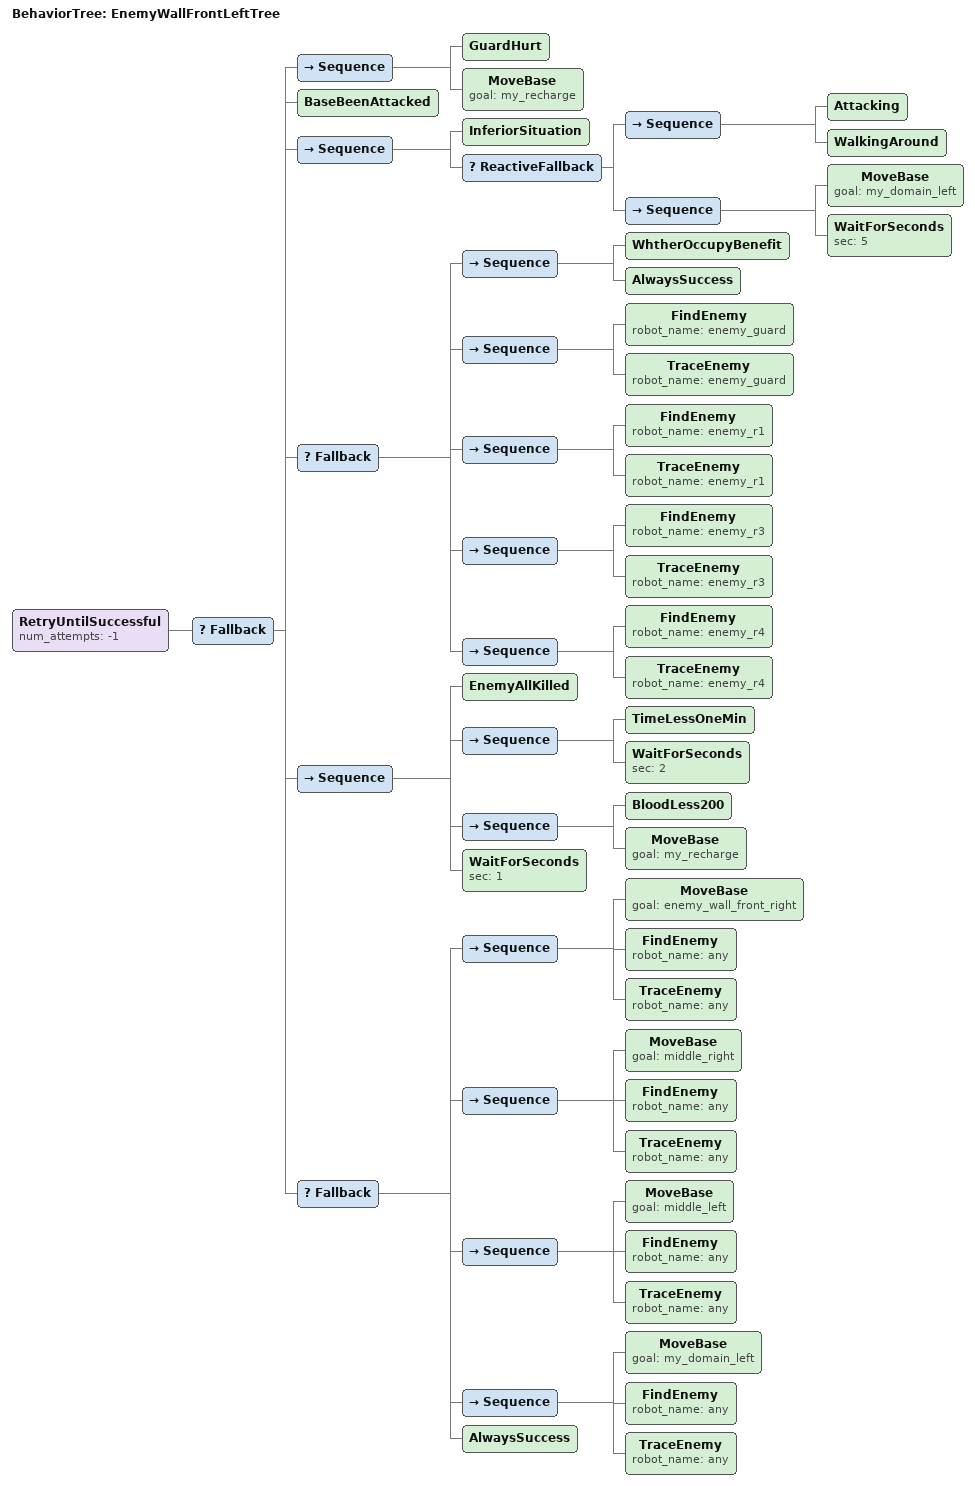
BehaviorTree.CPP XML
<root BTCPP_format="4">

  <BehaviorTree ID="EnemyWallFrontLeftTree">
    <RetryUntilSuccessful num_attempts="-1">
      <Fallback>
        <Sequence>
          <GuardHurt/>
          <MoveBase goal="my_recharge"/>
        </Sequence>
        <BaseBeenAttacked/>
        <Sequence>
          <InferiorSituation/>
          <ReactiveFallback>
            <Sequence>
              <Attacking/>
              <WalkingAround/>
            </Sequence>
            <Sequence>
              <MoveBase goal="my_domain_left"/>
              <WaitForSeconds sec="5"/>
            </Sequence>
          </ReactiveFallback>
        </Sequence>
        <Fallback>
          <Sequence>
            <WhtherOccupyBenefit/>
            <AlwaysSuccess/>
          </Sequence>
          <Sequence>
            <FindEnemy robot_name="enemy_guard"/>
            <TraceEnemy robot_name="enemy_guard"/>
          </Sequence>
          <Sequence>
            <FindEnemy robot_name="enemy_r1"/>
            <TraceEnemy robot_name="enemy_r1"/>
          </Sequence>
          <Sequence>
            <FindEnemy robot_name="enemy_r3"/>
            <TraceEnemy robot_name="enemy_r3"/>
          </Sequence>
          <Sequence>
            <FindEnemy robot_name="enemy_r4"/>
            <TraceEnemy robot_name="enemy_r4"/>
          </Sequence>
        </Fallback>
        <Sequence>
          <EnemyAllKilled/>
          <Sequence>
            <TimeLessOneMin/>
            <WaitForSeconds sec="2"/>
          </Sequence>
          <Sequence>
            <BloodLess200/>
            <MoveBase goal="my_recharge"/>
          </Sequence>
          <WaitForSeconds sec="1"/>
        </Sequence>
        <Fallback>
          <Sequence>
            <MoveBase goal="enemy_wall_front_right"/>
            <FindEnemy robot_name="any"/>
            <TraceEnemy robot_name="any"/>
          </Sequence>
          <Sequence>
            <MoveBase goal="middle_right"/>
            <FindEnemy robot_name="any"/>
            <TraceEnemy robot_name="any"/>
          </Sequence>
          <Sequence>
            <MoveBase goal="middle_left"/>
            <FindEnemy robot_name="any"/>
            <TraceEnemy robot_name="any"/>
          </Sequence>
          <Sequence>
            <MoveBase goal="my_domain_left"/>
            <FindEnemy robot_name="any"/>
            <TraceEnemy robot_name="any"/>
          </Sequence>
          <AlwaysSuccess/>
        </Fallback>
      </Fallback>
    </RetryUntilSuccessful>
  </BehaviorTree>

</root>
